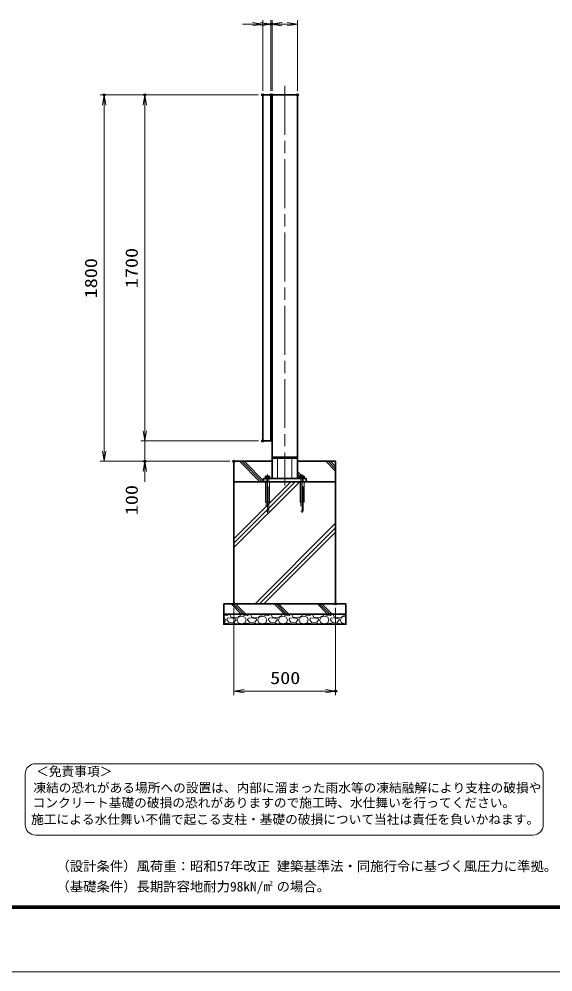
# Model space of a CAD drawing. Units: millimetres at full size. Extents: x -5940 to 5940, y -4200 to 4200.
# Drawn here: x 353 to 2976, y -4200 to 480 of the extents above; entities that cross this region are included whole.
import ezdxf
from ezdxf.enums import TextEntityAlignment as Align

# ---------------------------------------------------------------- set-up
doc = ezdxf.new("R2010")
doc.units = ezdxf.units.MM
doc.header["$LTSCALE"] = 20
doc.header["$PDMODE"] = 32
doc.header["$PDSIZE"] = 10
doc.linetypes.add('DASHED', pattern=[7.5, 6, -1.5])
doc.linetypes.add('USER1', pattern=[18, 12, -1.5, 3, -1.5])
for name, color, linetype, lineweight in [('0-0_D-TTL', 7, 'Continuous', 18), ('0-1_軸線', 200, 'USER1', 15), ('0-2_隠れ線', 140, 'DASHED', 18), ('0-3_外形線', 7, 'Continuous', 35), ('0-4_寸法線', 4, 'Continuous', 18), ('0-5_0', 7, 'Continuous', 18), ('0-8_細線', 2, 'Continuous', 35), ('0-9_ハッチング', 253, 'Continuous', 13), ('1-1_D-TTL-TXT', 7, 'Continuous', 18)]:
    doc.layers.add(name, color=color, linetype=linetype, lineweight=lineweight)
doc.layers.add('0-6_Defpoints', color=7, linetype='Continuous')
doc.styles.add('ＭＳ ゴシック', font='')
doc.styles.get('ＭＳ ゴシック').set_extended_font_data('MS Gothic')

# ---------------------------------------------------------------- blocks, each defined once
blk = doc.blocks.new('PROFSP005ACXU6')
at = {"layer": '0-3_外形線'}
for p, q in [((12, 166), (12, 0)), ((199.9, 103.9), (12, 103.9)), ((12, -166), (12, 0)), ((216, 0), (216, 180)), ((199.9, -103.9), (12, -103.9))]:
    blk.add_line(p, q, dxfattribs=at)
for points in [[(108, 207.8), (12, 207.8), (12, 166), (0, 166), (0, 0)], [(108, -207.8), (12, -207.8), (12, -166), (0, -166), (0, 0)], [(216, 180), (199.9, 207.8), (108, 207.8)], [(216, 0), (216, -180), (199.9, -207.8), (108, -207.8)]]:
    blk.add_lwpolyline(points, dxfattribs=at)
for centre, radius, start, end in [((124, 155.9), 92, 325.61587, 34.38413), ((-127.9, 0), 343.9, 342.41211, 17.58789), ((124, -155.9), 92, 325.61587, 34.38413)]:
    blk.add_arc(centre, radius, start, end, dxfattribs=at)
blk = doc.blocks.new('A$C7A822601')
at = {"layer": '0-5_0', "rotation": 90}
blk.add_blockref('PROFSP005ACXU6', (0, 0), dxfattribs=at)
blk = doc.blocks.new('_Open')
at = {"layer": '0-5_0'}
blk.add_line((-20, 3.333), (0, 0), dxfattribs=at)
blk.add_lwpolyline([(-20, -3.333), (0, 0), (-20, 0)], dxfattribs=at)

msp = doc.modelspace()

# ---------------------------------------------------------------- linework, layer by layer
at = {"layer": '0-0_D-TTL'}
for points in [[(-5940, -4200), (5940, -4200), (5940, 4200), (-5940, 4200)], [(-5558.14, 3889.71), (5558.14, 3889.71), (5558.14, -3888.86), (-5558.14, -3888.86)], [(-5554.61, 3886.18), (5554.61, 3886.18), (5554.61, -3885.32), (-5554.61, -3885.32)], [(-5551.07, 3882.64), (5551.07, 3882.64), (5551.07, -3881.79), (-5551.07, -3881.79)], [(-5547.54, 3879.11), (5547.54, 3879.11), (5547.54, -3878.25), (-5547.54, -3878.25)], [(-5544, 3875.57), (5544, 3875.57), (5544, -3874.71), (-5544, -3874.71)]]:
    msp.add_lwpolyline(points, close=True, dxfattribs=at)
at = {"layer": '0-1_軸線'}
for p, q in [((1658.48, 151.7), (1658.48, -1810.52)), ((1573.48, -1756.67), (1573.48, -1944.55)), ((1743.48, -1756.67), (1743.48, -1944.55))]:
    msp.add_line(p, q, dxfattribs=at)
at = {"layer": '0-2_隠れ線'}
for p, q in [((1623.48, -1776.01), (1623.48, -1676.01)), ((1693.48, -1776.01), (1693.48, -1676.01)), ((1567.48, -1776.01), (1567.48, -1792.01)), ((1579.48, -1776.01), (1579.48, -1792.01)), ((1737.48, -1776.01), (1737.48, -1792.01)), ((1749.48, -1776.01), (1749.48, -1792.01)), ((1567.48, -1792.01), (1567.48, -1936.01)), ((1579.48, -1936.01), (1579.48, -1792.01)), ((1733.48, -1792.01), (1733.48, -1892.01)), ((1749.48, -1936.01), (1749.48, -1792.01)), ((1753.48, -1892.01), (1753.48, -1792.01)), ((1733.48, -1892.01), (1753.48, -1892.01)), ((1567.48, -1936.01), (1579.48, -1936.01))]:
    msp.add_line(p, q, dxfattribs=at)
for points in [[(1563.48, -1792.01), (1563.48, -1892.01), (1583.48, -1892.01), (1583.48, -1792.01)], [(1737.48, -1792.01), (1737.48, -1936.01), (1749.48, -1936.01)]]:
    msp.add_lwpolyline(points, dxfattribs=at)
at = {"layer": '0-3_外形線'}
for p, q in [((1595.98, 107.99), (1595.98, -1776.01)), ((1595.98, 107.99), (1720.98, 107.99)), ((1720.98, 107.99), (1720.98, -1776.01)), ((1720.98, -1671.01), (1595.98, -1671.01)), ((1595.98, -1676.01), (1720.98, -1676.01)), ((1623.48, -1671.01), (1623.48, -1676.01)), ((1693.48, -1671.01), (1693.48, -1676.01)), ((1763.48, -1776.01), (1553.48, -1776.01)), ((1553.48, -1776.01), (1553.48, -1792.01)), ((1763.48, -1776.01), (1763.48, -1792.01)), ((1553.48, -1792.01), (1763.48, -1792.01))]:
    msp.add_line(p, q, dxfattribs=at)
for points in [[(1589.98, 107.99), (1549.98, 107.99), (1549.98, -1592.01), (1589.98, -1592.01)], [(1589.98, 42.99), (1595.98, 42.99), (1595.98, 92.99), (1589.98, 92.99)], [(1589.98, -1577.01), (1595.98, -1577.01), (1595.98, -1527.01), (1589.98, -1527.01)], [(1408.48, -1792.01), (1908.48, -1792.01), (1908.48, -2392.01), (1408.48, -2392.01)], [(1358.48, -2392.01), (1958.48, -2392.01), (1958.48, -2442.01), (1358.48, -2442.01)], [(1958.48, -2442.01), (1358.48, -2442.01), (1358.48, -2492.01), (1958.48, -2492.01)]]:
    msp.add_lwpolyline(points, close=True, dxfattribs=at)
msp.add_lwpolyline([(1595.98, -1692.01), (1408.48, -1692.01), (1408.48, -1792.01), (1908.48, -1792.01), (1908.48, -1692.01), (1720.98, -1692.01)], dxfattribs=at)
at = {"layer": '0-4_寸法線'}
for p, q in [((1549.98, 127.99), (1549.98, 475.32)), ((1589.98, 127.99), (1589.98, 475.32)), ((1589.98, 127.99), (1589.98, 475.32)), ((1595.98, 127.99), (1595.98, 475.32)), ((1595.98, 127.99), (1595.98, 475.32)), ((1720.98, 127.99), (1720.98, 475.32)), ((1499.98, 455.32), (1449.98, 455.32)), ((1539.98, 455.32), (1489.98, 455.32)), ((1545.98, 455.32), (1495.98, 455.32)), ((1549.98, 455.32), (1589.98, 455.32)), ((1595.98, 455.32), (1589.98, 455.32)), ((1720.98, 455.32), (1595.98, 455.32)), ((1639.98, 455.32), (1689.98, 455.32)), ((1645.98, 455.32), (1695.98, 455.32)), ((1529.98, 107.99), (750.76, 107.99)), ((770.76, -1692.01), (770.76, 107.99)), ((1529.98, 107.99), (950.76, 107.99)), ((970.76, -1592.01), (970.76, 107.99)), ((970.76, -1542.01), (970.76, -1492.01)), ((1529.98, -1592.01), (950.76, -1592.01)), ((1529.98, -1592.01), (950.76, -1592.01)), ((970.76, -1592.01), (970.76, -1692.01)), ((1388.48, -1692.01), (750.76, -1692.01)), ((1388.48, -1692.01), (950.76, -1692.01)), ((970.76, -1742.01), (970.76, -1792.01)), ((1408.48, -2412.01), (1408.48, -2840.61)), ((1908.48, -2412.01), (1908.48, -2840.61)), ((1408.48, -2820.61), (1908.48, -2820.61))]:
    msp.add_line(p, q, dxfattribs=at)
at = {"layer": '0-6_Defpoints'}
for p in [(1589.98, 455.32), (1595.98, 455.32), (770.76, 107.99), (970.76, 107.99), (1549.98, 107.99), (1549.98, 107.99), (1589.98, 107.99), (1595.98, 107.99), (1720.98, 107.99), (1549.98, -1592.01), (970.76, -1692.01), (1408.48, -1692.01), (1408.48, -2392.01), (1908.48, -2392.01), (1908.48, -2820.61)]:
    msp.add_point(p, dxfattribs=at)
at = {"layer": '0-9_ハッチング'}
for p, q in [((1536.61, -1792.01), (1436.61, -1692.01)), ((1547.49, -1792.01), (1447.49, -1692.01)), ((1553.48, -1787.12), (1458.36, -1692.01)), ((1908.48, -1739.61), (1860.88, -1692.01)), ((1908.48, -1728.73), (1871.75, -1692.01)), ((1908.48, -1717.86), (1882.63, -1692.01)), ((1743.69, -1765.21), (1720.98, -1742.49)), ((1733.43, -1765.81), (1720.98, -1753.36)), ((1732.74, -1776.01), (1720.98, -1764.24)), ((1754.49, -1776.01), (1753.87, -1775.38)), ((1408.48, -2071.98), (1688.46, -1792.01)), ((1408.48, -2093.73), (1710.21, -1792.01)), ((1408.48, -2115.48), (1731.96, -1792.01)), ((1770.49, -1792.01), (1763.48, -1784.99)), ((1512.72, -2392.01), (1908.48, -1996.25)), ((1534.47, -2392.01), (1908.48, -2018)), ((1556.22, -2392.01), (1908.48, -2039.75)), ((1444.55, -2442.01), (1394.55, -2392.01)), ((1455.43, -2442.01), (1405.43, -2392.01)), ((1466.3, -2442.01), (1416.3, -2392.01)), ((1656.68, -2442.01), (1606.68, -2392.01)), ((1667.56, -2442.01), (1617.56, -2392.01)), ((1678.43, -2442.01), (1628.43, -2392.01)), ((1868.82, -2442.01), (1818.82, -2392.01)), ((1879.69, -2442.01), (1829.69, -2392.01)), ((1890.57, -2442.01), (1840.57, -2392.01)), ((1358.48, -2448), (1374.49, -2448.77)), ((1358.48, -2456.86), (1361.29, -2457.91)), ((1361.29, -2457.91), (1367.38, -2471.12)), ((1362.3, -2485.34), (1367.38, -2471.12)), ((1374.49, -2448.77), (1383.25, -2442.01)), ((1374.49, -2471.12), (1377.54, -2462.99)), ((1385.67, -2483.31), (1374.49, -2471.12)), ((1396.85, -2460.96), (1377.54, -2462.99)), ((1387.7, -2445.72), (1391.05, -2442.01)), ((1394.81, -2457.91), (1387.7, -2445.72)), ((1420.21, -2459.94), (1394.81, -2457.91)), ((1417.17, -2466.04), (1396.85, -2460.96)), ((1418.18, -2471.12), (1409.04, -2481.28)), ((1418.18, -2471.12), (1417.17, -2466.04)), ((1441.55, -2448.77), (1420.21, -2459.94)), ((1423.26, -2471.12), (1429.36, -2485.34)), ((1424.28, -2471.12), (1430.37, -2456.9)), ((1430.37, -2456.9), (1446.63, -2451.82)), ((1443.48, -2442.01), (1441.55, -2448.77)), ((1446.63, -2451.82), (1462.89, -2457.91)), ((1452.34, -2442.01), (1454.76, -2447.75)), ((1454.76, -2447.75), (1476.09, -2448.77)), ((1462.89, -2457.91), (1468.98, -2471.12)), ((1463.9, -2485.34), (1468.98, -2471.12)), ((1476.09, -2448.77), (1484.85, -2442.01)), ((1476.09, -2471.12), (1479.14, -2462.99)), ((1487.27, -2483.31), (1476.09, -2471.12)), ((1498.45, -2460.96), (1479.14, -2462.99)), ((1489.3, -2445.72), (1492.65, -2442.01)), ((1496.41, -2457.91), (1489.3, -2445.72)), ((1521.81, -2459.94), (1496.41, -2457.91)), ((1518.77, -2466.04), (1498.45, -2460.96)), ((1519.78, -2471.12), (1510.64, -2481.28)), ((1519.78, -2471.12), (1518.77, -2466.04)), ((1543.15, -2448.77), (1521.81, -2459.94)), ((1524.86, -2471.12), (1530.96, -2485.34)), ((1525.88, -2471.12), (1531.97, -2456.9)), ((1531.97, -2456.9), (1548.23, -2451.82)), ((1545.08, -2442.01), (1543.15, -2448.77)), ((1548.23, -2451.82), (1564.49, -2457.91)), ((1553.94, -2442.01), (1556.36, -2447.75)), ((1556.36, -2447.75), (1577.69, -2448.77)), ((1564.49, -2457.91), (1570.58, -2471.12)), ((1565.5, -2485.34), (1570.58, -2471.12)), ((1577.69, -2448.77), (1586.45, -2442.01)), ((1577.69, -2471.12), (1580.74, -2462.99)), ((1588.87, -2483.31), (1577.69, -2471.12)), ((1600.05, -2460.96), (1580.74, -2462.99)), ((1590.9, -2445.72), (1594.25, -2442.01)), ((1598.01, -2457.91), (1590.9, -2445.72)), ((1623.41, -2459.94), (1598.01, -2457.91)), ((1620.37, -2466.04), (1600.05, -2460.96)), ((1621.38, -2471.12), (1612.24, -2481.28)), ((1621.38, -2471.12), (1620.37, -2466.04)), ((1644.75, -2448.77), (1623.41, -2459.94)), ((1626.46, -2471.12), (1632.56, -2485.34)), ((1627.48, -2471.12), (1633.57, -2456.9)), ((1633.57, -2456.9), (1649.83, -2451.82)), ((1646.68, -2442.01), (1644.75, -2448.77)), ((1649.83, -2451.82), (1666.09, -2457.91)), ((1655.54, -2442.01), (1657.96, -2447.75)), ((1657.96, -2447.75), (1679.29, -2448.77)), ((1666.09, -2457.91), (1672.18, -2471.12)), ((1667.1, -2485.34), (1672.18, -2471.12)), ((1679.29, -2448.77), (1688.05, -2442.01)), ((1679.29, -2471.12), (1682.34, -2462.99)), ((1690.47, -2483.31), (1679.29, -2471.12)), ((1701.65, -2460.96), (1682.34, -2462.99)), ((1692.5, -2445.72), (1695.85, -2442.01)), ((1699.61, -2457.91), (1692.5, -2445.72)), ((1725.01, -2459.94), (1699.61, -2457.91)), ((1721.97, -2466.04), (1701.65, -2460.96)), ((1722.98, -2471.12), (1713.84, -2481.28)), ((1722.98, -2471.12), (1721.97, -2466.04)), ((1746.35, -2448.77), (1725.01, -2459.94)), ((1728.06, -2471.12), (1734.16, -2485.34)), ((1729.08, -2471.12), (1735.17, -2456.9)), ((1735.17, -2456.9), (1751.43, -2451.82)), ((1748.28, -2442.01), (1746.35, -2448.77)), ((1751.43, -2451.82), (1767.69, -2457.91)), ((1757.14, -2442.01), (1759.56, -2447.75)), ((1759.56, -2447.75), (1780.89, -2448.77)), ((1767.69, -2457.91), (1773.78, -2471.12)), ((1768.7, -2485.34), (1773.78, -2471.12)), ((1780.89, -2448.77), (1789.65, -2442.01)), ((1780.89, -2471.12), (1783.94, -2462.99)), ((1792.07, -2483.31), (1780.89, -2471.12)), ((1803.25, -2460.96), (1783.94, -2462.99)), ((1794.1, -2445.72), (1797.45, -2442.01)), ((1801.21, -2457.91), (1794.1, -2445.72)), ((1826.61, -2459.94), (1801.21, -2457.91)), ((1823.57, -2466.04), (1803.25, -2460.96)), ((1824.58, -2471.12), (1815.44, -2481.28)), ((1824.58, -2471.12), (1823.57, -2466.04)), ((1847.95, -2448.77), (1826.61, -2459.94)), ((1829.66, -2471.12), (1835.76, -2485.34)), ((1830.68, -2471.12), (1836.77, -2456.9)), ((1836.77, -2456.9), (1853.03, -2451.82)), ((1849.88, -2442.01), (1847.95, -2448.77)), ((1853.03, -2451.82), (1869.29, -2457.91)), ((1858.74, -2442.01), (1861.16, -2447.75)), ((1861.16, -2447.75), (1882.49, -2448.77)), ((1869.29, -2457.91), (1875.38, -2471.12)), ((1870.3, -2485.34), (1875.38, -2471.12)), ((1882.49, -2448.77), (1891.25, -2442.01)), ((1882.49, -2471.12), (1885.54, -2462.99)), ((1893.67, -2483.31), (1882.49, -2471.12)), ((1904.85, -2460.96), (1885.54, -2462.99)), ((1895.7, -2445.72), (1899.05, -2442.01)), ((1902.81, -2457.91), (1895.7, -2445.72)), ((1928.21, -2459.94), (1902.81, -2457.91)), ((1925.17, -2466.04), (1904.85, -2460.96)), ((1926.18, -2471.12), (1917.04, -2481.28)), ((1926.18, -2471.12), (1925.17, -2466.04)), ((1949.55, -2448.77), (1928.21, -2459.94)), ((1931.26, -2471.12), (1937.36, -2485.34)), ((1932.28, -2471.12), (1938.37, -2456.9)), ((1938.37, -2456.9), (1954.63, -2451.82)), ((1951.48, -2442.01), (1949.55, -2448.77)), ((1954.63, -2451.82), (1958.48, -2453.26)), ((1358.48, -2486.47), (1362.3, -2485.34)), ((1369.41, -2487.38), (1364.34, -2492.01)), ((1393.8, -2489.41), (1369.41, -2487.38)), ((1409.04, -2481.28), (1385.67, -2483.31)), ((1395.39, -2492.01), (1393.8, -2489.41)), ((1411.07, -2487.38), (1403.96, -2490.42)), ((1403.96, -2490.42), (1404.59, -2492.01)), ((1423.26, -2491.44), (1411.07, -2487.38)), ((1422.32, -2492.01), (1423.26, -2491.44)), ((1429.36, -2485.34), (1446.63, -2490.42)), ((1446.63, -2490.42), (1463.9, -2485.34)), ((1471.01, -2487.38), (1465.94, -2492.01)), ((1495.4, -2489.41), (1471.01, -2487.38)), ((1510.64, -2481.28), (1487.27, -2483.31)), ((1496.99, -2492.01), (1495.4, -2489.41)), ((1512.67, -2487.38), (1505.56, -2490.42)), ((1505.56, -2490.42), (1506.19, -2492.01)), ((1524.86, -2491.44), (1512.67, -2487.38)), ((1523.92, -2492.01), (1524.86, -2491.44)), ((1530.96, -2485.34), (1548.23, -2490.42)), ((1548.23, -2490.42), (1565.5, -2485.34)), ((1572.61, -2487.38), (1567.54, -2492.01)), ((1597, -2489.41), (1572.61, -2487.38)), ((1612.24, -2481.28), (1588.87, -2483.31)), ((1598.59, -2492.01), (1597, -2489.41)), ((1614.27, -2487.38), (1607.16, -2490.42)), ((1607.16, -2490.42), (1607.79, -2492.01)), ((1626.46, -2491.44), (1614.27, -2487.38)), ((1625.52, -2492.01), (1626.46, -2491.44)), ((1632.56, -2485.34), (1649.83, -2490.42)), ((1649.83, -2490.42), (1667.1, -2485.34)), ((1674.21, -2487.38), (1669.14, -2492.01)), ((1698.6, -2489.41), (1674.21, -2487.38)), ((1713.84, -2481.28), (1690.47, -2483.31)), ((1700.19, -2492.01), (1698.6, -2489.41)), ((1715.87, -2487.38), (1708.76, -2490.42)), ((1708.76, -2490.42), (1709.39, -2492.01)), ((1728.06, -2491.44), (1715.87, -2487.38)), ((1727.12, -2492.01), (1728.06, -2491.44)), ((1734.16, -2485.34), (1751.43, -2490.42)), ((1751.43, -2490.42), (1768.7, -2485.34)), ((1775.81, -2487.38), (1770.74, -2492.01)), ((1800.2, -2489.41), (1775.81, -2487.38)), ((1815.44, -2481.28), (1792.07, -2483.31)), ((1801.79, -2492.01), (1800.2, -2489.41)), ((1817.47, -2487.38), (1810.36, -2490.42)), ((1810.36, -2490.42), (1810.99, -2492.01)), ((1829.66, -2491.44), (1817.47, -2487.38)), ((1828.72, -2492.01), (1829.66, -2491.44)), ((1835.76, -2485.34), (1853.03, -2490.42)), ((1853.03, -2490.42), (1870.3, -2485.34)), ((1877.41, -2487.38), (1872.34, -2492.01)), ((1901.8, -2489.41), (1877.41, -2487.38)), ((1917.04, -2481.28), (1893.67, -2483.31)), ((1903.39, -2492.01), (1901.8, -2489.41)), ((1919.07, -2487.38), (1911.96, -2490.42)), ((1911.96, -2490.42), (1912.59, -2492.01)), ((1931.26, -2491.44), (1919.07, -2487.38)), ((1930.32, -2492.01), (1931.26, -2491.44)), ((1937.36, -2485.34), (1954.63, -2490.42)), ((1954.63, -2490.42), (1958.48, -2489.29))]:
    msp.add_line(p, q, dxfattribs=at)
at = {"layer": '1-1_D-TTL-TXT', "color": 2}
for p, q in [((2878.63, -3177.42), (433.08, -3177.42)), ((383.08, -3227.42), (383.08, -3477.42)), ((2928.63, -3477.42), (2928.63, -3227.42)), ((433.08, -3527.42), (2878.63, -3527.42))]:
    msp.add_line(p, q, dxfattribs=at)
for centre, start, end in [((433.08, -3227.42), 90, 180), ((2878.63, -3227.42), 0, 90), ((433.08, -3477.42), 180, 270), ((2878.63, -3477.42), 270, 0)]:
    msp.add_arc(centre, 50, start, end, dxfattribs=at)

# ---------------------------------------------------------------- block references
at = {"layer": '0-4_寸法線', "xscale": 2.5, "yscale": 2.5}
for p in [(1549.98, 455.32), (1589.98, 455.32), (1720.98, 455.32), (1908.48, -2820.61)]:
    msp.add_blockref('_Open', p, dxfattribs=at)
for p, rotation in [((1589.98, 455.32), 180), ((1595.98, 455.32), 180), ((1595.98, 455.32), 180), ((770.76, 107.99), 90), ((970.76, 107.99), 90), ((970.76, -1592.01), 270), ((970.76, -1592.01), 270), ((770.76, -1692.01), 270), ((970.76, -1692.01), 90), ((1408.48, -2820.61), 180)]:
    msp.add_blockref('_Open', p, dxfattribs=dict(at, rotation=rotation))
at = {"layer": '0-8_細線', "xscale": 0.05, "yscale": 0.05}
for p in [(1573.48, -1776.01), (1743.48, -1776.01)]:
    msp.add_blockref('A$C7A822601', p, dxfattribs=at)

# ---------------------------------------------------------------- texts
at = {"layer": '0-4_寸法線', "color": 254, "style": 'ＭＳ ゴシック', "width": 1.2}
for s, p in [('1700', (954.42, -841.61)), ('1800', (754.42, -891.61)), ('100', (954.42, -1956.69))]:
    msp.add_text(s, height=60.56, rotation=90, dxfattribs=at).set_placement(p, align=Align.BOTTOM_LEFT)
msp.add_text('500', height=60.56, dxfattribs=at).set_placement((1586.48, -2804.26), align=Align.BOTTOM_LEFT)
at = {"layer": '1-1_D-TTL-TXT', "style": 'ＭＳ ゴシック'}
for s, height, p in [('＜免責事項＞ \u3000\u3000', 45.75, (436.78, -3251.6)), ('凍結の恐れがある場所への設置は、内部に溜まった雨水等の凍結融解により支柱の破損や', 45.75, (423.26, -3332.09)), ('コンクリート基礎の破損の恐れがありますので施工時、水仕舞いを行ってください。', 45.75, (419.15, -3405.52)), ('施工による水仕舞い不備で起こる支柱・基礎の破損について当社は責任を負いかねます。 ', 45.75, (412.16, -3487.01)), ('（設計条件）風荷重：昭和57年改正 建築基準法・同施行令に基づく風圧力に準拠。', 48.11, (536.29, -3719.1)), ('（基礎条件）長期許容地耐力98kN/m の場合。', 48.11, (536.29, -3819.1)), ('2', 24.05, (1581.7, -3783.3))]:
    msp.add_text(s, height=height, dxfattribs=at).set_placement(p, align=Align.BOTTOM_LEFT)

doc.saveas('drawing.dxf')
